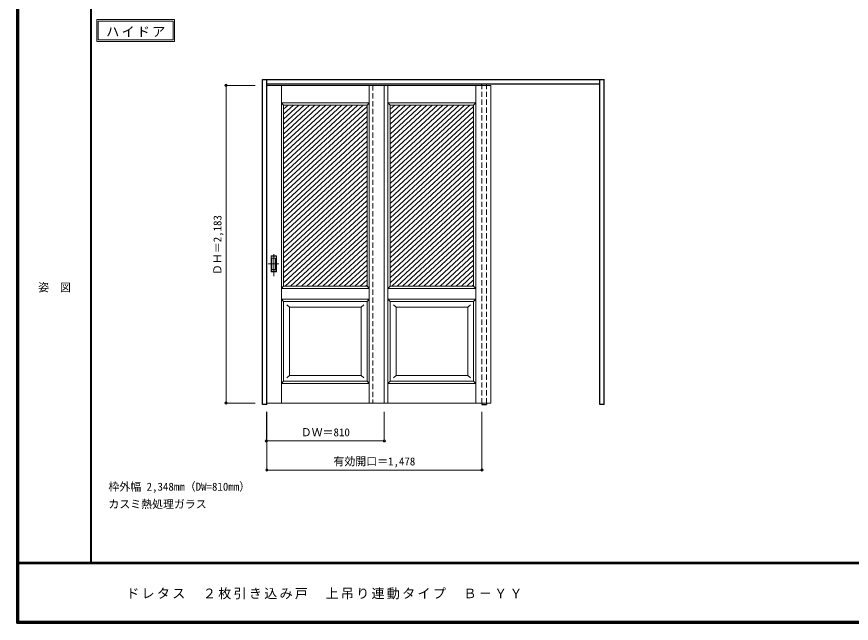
# Model space of a CAD drawing. Units: millimetres, scale not verified. Extents: x -6000 to 5700, y -4307 to 4175.
# Drawn here: x -6000 to -267, y -4205 to -36 of the extents above; entities that cross this region are included whole.
import ezdxf
from ezdxf.enums import TextEntityAlignment as Align

# ---------------------------------------------------------------- set-up
doc = ezdxf.new("R2010")
doc.units = ezdxf.units.MM
doc.header["$LTSCALE"] = 30
doc.header["$PDMODE"] = 32
doc.header["$PDSIZE"] = 15
doc.linetypes.add('CHAIN1', pattern=[8, 5, -1, 1, -1])
doc.linetypes.add('DASHED1', pattern=[1.8, 1.2, -0.6])
for name, color, linetype, lineweight in [('0-2_扉', 7, 'Continuous', 18), ('0-4_枠', 3, 'Continuous', 25), ('0-6_引手SG', 7, 'Continuous', 18), ('0-A_文字', 7, 'Continuous', 18), ('0-B_寸法', 7, 'Continuous', 9), ('0-C_ハッチ', 4, 'Continuous', 9), ('F-1_枠', 6, 'Continuous', 40)]:
    doc.layers.add(name, color=color, linetype=linetype, lineweight=lineweight)
doc.layers.add('F-A_文字', color=7, linetype='Continuous')
doc.styles.add('ＭＳ ゴシック', font='')
doc.styles.get('ＭＳ ゴシック').set_extended_font_data('MS Gothic')

msp = doc.modelspace()

# ---------------------------------------------------------------- linework, layer by layer
at = {"layer": '0-2_扉', "color": 4, "linetype": 'DASHED1', "lineweight": 9}
for p, q in [((-4285, -507.75), (-4282, -507.75)), ((-4285, -2690.75), (-4285, -507.75)), ((-3553, -507.75), (-3553, -2690.75)), ((-4282, -2690.75), (-4285, -2690.75))]:
    msp.add_line(p, q, dxfattribs=at)
at = {"layer": '0-2_扉'}
for p, q in [((-3475, -507.75), (-4282, -507.75)), ((-4181.5, -2690.75), (-4181.5, -507.75)), ((-3578.5, -2690.75), (-3578.5, -507.75)), ((-2743, -507.75), (-3550, -507.75)), ((-3475, -507.75), (-3475, -2690.75)), ((-3449.5, -2690.75), (-3449.5, -507.75)), ((-2846.5, -2690.75), (-2846.5, -507.75)), ((-2743, -507.75), (-2743, -2690.75)), ((-3578.5, -627.75), (-3593.5, -642.75)), ((-2846.5, -627.75), (-2861.5, -642.75)), ((-3593.5, -642.75), (-4166.5, -642.75)), ((-4166.5, -1887.75), (-4166.5, -642.75)), ((-3593.5, -1887.75), (-3593.5, -642.75)), ((-2861.5, -642.75), (-3434.5, -642.75)), ((-3434.5, -1887.75), (-3434.5, -642.75)), ((-2861.5, -1887.75), (-2861.5, -642.75)), ((-3593.69, -825.75), (-3593.5, -825.75)), ((-2861.69, -825.75), (-2861.5, -825.75)), ((-4166.5, -1887.75), (-3593.5, -1887.75)), ((-3578.5, -1902.75), (-3593.5, -1887.75)), ((-3434.5, -1887.75), (-2861.5, -1887.75)), ((-2846.5, -1902.75), (-2861.5, -1887.75)), ((-3578.5, -1977.75), (-4181.5, -1977.75)), ((-4166.5, -2540.75), (-4166.5, -1992.75)), ((-3578.5, -1977.75), (-3593.5, -1992.75)), ((-3593.5, -2540.75), (-3593.5, -1992.75)), ((-2846.5, -1977.75), (-3449.5, -1977.75)), ((-3434.5, -2540.75), (-3434.5, -1992.75)), ((-2846.5, -1977.75), (-2861.5, -1992.75)), ((-2861.5, -2540.75), (-2861.5, -1992.75)), ((-4126.5, -2032.75), (-4144.18, -2015.07)), ((-4126.5, -2032.75), (-3633.5, -2032.75)), ((-4126.5, -2032.75), (-4126.5, -2500.75)), ((-3633.54, -2032.75), (-3615.86, -2015.07)), ((-3633.5, -2500.75), (-3633.5, -2032.75)), ((-3394.5, -2032.75), (-3412.18, -2015.07)), ((-3394.5, -2032.75), (-2901.5, -2032.75)), ((-3394.5, -2032.75), (-3394.5, -2500.75)), ((-2901.54, -2032.75), (-2883.86, -2015.07)), ((-2901.5, -2500.75), (-2901.5, -2032.75)), ((-4126.5, -2500.75), (-4144.18, -2518.43)), ((-4126.5, -2500.75), (-3633.5, -2500.75)), ((-3633.5, -2500.75), (-3633.5, -2499.32)), ((-3633.5, -2500.75), (-3615.82, -2518.43)), ((-3394.5, -2500.75), (-3412.18, -2518.43)), ((-3394.5, -2500.75), (-2901.5, -2500.75)), ((-2901.5, -2500.75), (-2901.5, -2499.32)), ((-2901.5, -2500.75), (-2883.82, -2518.43)), ((-3578.5, -2555.75), (-4181.5, -2555.75)), ((-3593.5, -2540.75), (-3578.5, -2555.75)), ((-2846.5, -2555.75), (-3449.5, -2555.75)), ((-2861.5, -2540.75), (-2846.5, -2555.75)), ((-3475, -2690.75), (-4282, -2690.75)), ((-2743, -2690.75), (-3550, -2690.75))]:
    msp.add_line(p, q, dxfattribs=at)
for points in [[(-3578.5, -627.75), (-4181.5, -627.75), (-4166.5, -642.75)], [(-2846.5, -627.75), (-3449.5, -627.75), (-3434.5, -642.75)], [(-4166.5, -1887.75), (-4181.5, -1902.75), (-3578.5, -1902.75)], [(-3434.5, -1887.75), (-3449.5, -1902.75), (-2846.5, -1902.75)], [(-3593.5, -1992.75), (-4166.5, -1992.75), (-4181.5, -1977.75)], [(-2861.5, -1992.75), (-3434.5, -1992.75), (-3449.5, -1977.75)], [(-3593.5, -2540.75), (-4166.5, -2540.75), (-4181.5, -2555.75)], [(-2861.5, -2540.75), (-3434.5, -2540.75), (-3449.5, -2555.75)]]:
    msp.add_lwpolyline(points, dxfattribs=at)
at = {"layer": '0-4_枠'}
for p, q in [((-4312, -2701.25), (-4312, -466.25)), ((-4312, -466.25), (-1964, -466.25)), ((-4282, -2701.25), (-4282, -466.25)), ((-4282, -496.25), (-1994, -496.25)), ((-1994, -2701.25), (-1994, -466.25)), ((-1964, -2701.25), (-1964, -466.25)), ((-2804, -2690.75), (-2804, -2701.25)), ((-2774, -2690.75), (-2774, -2701.25)), ((-4282, -2701.25), (-4312, -2701.25)), ((-2804, -2701.25), (-2774, -2701.25)), ((-1964, -2701.25), (-1994, -2701.25))]:
    msp.add_line(p, q, dxfattribs=at)
at = {"layer": '0-4_枠', "color": 4, "linetype": 'DASHED1', "lineweight": 9}
for p, q in [((-2804, -2693.25), (-2804, -496.25)), ((-2774, -2693.25), (-2774, -496.25))]:
    msp.add_line(p, q, dxfattribs=at)
at = {"layer": '0-6_引手SG', "linetype": 'CHAIN1'}
for p, q in [((-4234, -1818.48), (-4234, -1647.63)), ((-4272.07, -1733.25), (-4199.56, -1733.25))]:
    msp.add_line(p, q, dxfattribs=at)
at = {"layer": '0-6_引手SG'}
for p, q in [((-4253, -1678.25), (-4215, -1678.25)), ((-4253, -1788.25), (-4253, -1678.25)), ((-4246.5, -1694.25), (-4221.5, -1694.25)), ((-4246.5, -1772.25), (-4246.5, -1694.25)), ((-4221.5, -1772.25), (-4221.5, -1694.25)), ((-4215, -1788.25), (-4215, -1678.25)), ((-4246.5, -1772.25), (-4221.5, -1772.25)), ((-4253, -1788.25), (-4215, -1788.25))]:
    msp.add_line(p, q, dxfattribs=at)
at = {"layer": '0-6_引手SG', "linetype": 'DASHED1'}
for p, q in [((-4218, -1784.25), (-4218, -1682.25)), ((-4250, -1784.25), (-4218, -1784.25))]:
    msp.add_line(p, q, dxfattribs=at)
msp.add_lwpolyline([(-4250, -1784.25), (-4250, -1682.25), (-4218, -1682.25)], dxfattribs=at)
at = {"layer": '0-A_文字'}
for p, q in [((-5450, -55.5), (-5450, -205.5)), ((-5440, -65.5), (-4925.67, -65.5)), ((-4925.67, -65.5), (-4925.67, -195.5)), ((-5450, -205.5), (-4915.67, -205.5))]:
    msp.add_line(p, q, dxfattribs=at)
for points in [[(-5450, -55.5), (-4915.67, -55.5), (-4915.67, -205.5)], [(-5440, -65.5), (-5440, -195.5), (-4925.67, -195.5)]]:
    msp.add_lwpolyline(points, dxfattribs=at)
at = {"layer": '0-B_寸法', "color": 4}
for p, q in [((-4562, -507.75), (-4362, -507.75)), ((-4562, -507.75), (-4562, -2690.75)), ((-4562, -2690.75), (-4362, -2690.75)), ((-4285, -2951.25), (-4285, -2751.25)), ((-4282, -3151.25), (-4282, -2751.25)), ((-3475, -2951.25), (-3475, -2751.25)), ((-2804, -3151.25), (-2804, -2751.25)), ((-3475, -2951.25), (-4285, -2951.25)), ((-4282, -3151.25), (-2804, -3151.25))]:
    msp.add_line(p, q, dxfattribs=at)
at = {"layer": '0-B_寸法'}
for p in [(-4562, -507.75), (-4562, -2690.75), (-4285, -2951.25), (-3475, -2951.25), (-4282, -3151.25), (-2804, -3151.25)]:
    msp.add_point(p, dxfattribs=at)
at = {"layer": '0-C_ハッチ'}
for p, q in [((-4098.36, -642.75), (-4166.5, -705.85)), ((-4061.56, -642.75), (-4166.5, -739.92)), ((-4024.76, -642.75), (-4166.5, -773.99)), ((-3987.97, -642.75), (-4166.5, -808.06)), ((-4135.15, -642.75), (-4166.5, -671.78)), ((-3951.17, -642.75), (-4166.5, -842.13)), ((-3914.37, -642.75), (-4166.5, -876.2)), ((-3877.58, -642.75), (-4166.5, -910.27)), ((-3840.78, -642.75), (-4166.5, -944.34)), ((-3803.98, -642.75), (-4166.5, -978.42)), ((-3767.19, -642.75), (-4166.5, -1012.49)), ((-3730.39, -642.75), (-4166.5, -1046.56)), ((-3693.59, -642.75), (-4166.5, -1080.63)), ((-3656.79, -642.75), (-4166.5, -1114.7)), ((-3620, -642.75), (-4166.5, -1148.77)), ((-3593.5, -652.29), (-4166.5, -1182.84)), ((-3593.5, -686.36), (-4166.5, -1216.91)), ((-3366.36, -642.75), (-3434.5, -705.85)), ((-3329.56, -642.75), (-3434.5, -739.92)), ((-3292.76, -642.75), (-3434.5, -773.99)), ((-3255.97, -642.75), (-3434.5, -808.06)), ((-3403.15, -642.75), (-3434.5, -671.78)), ((-3219.17, -642.75), (-3434.5, -842.13)), ((-3182.37, -642.75), (-3434.5, -876.2)), ((-3145.58, -642.75), (-3434.5, -910.27)), ((-3108.78, -642.75), (-3434.5, -944.34)), ((-3071.98, -642.75), (-3434.5, -978.42)), ((-3035.19, -642.75), (-3434.5, -1012.49)), ((-2998.39, -642.75), (-3434.5, -1046.56)), ((-2961.59, -642.75), (-3434.5, -1080.63)), ((-2924.79, -642.75), (-3434.5, -1114.7)), ((-2888, -642.75), (-3434.5, -1148.77)), ((-2861.5, -652.29), (-3434.5, -1182.84)), ((-2861.5, -686.36), (-3434.5, -1216.91)), ((-3593.5, -720.43), (-4166.5, -1250.98)), ((-2861.5, -720.43), (-3434.5, -1250.98)), ((-3593.5, -754.5), (-4166.5, -1285.05)), ((-3593.5, -788.57), (-4166.5, -1319.13)), ((-2861.5, -754.5), (-3434.5, -1285.05)), ((-2861.5, -788.57), (-3434.5, -1319.13)), ((-3593.5, -822.64), (-4166.5, -1353.2)), ((-3593.5, -856.71), (-4166.5, -1387.27)), ((-2861.5, -822.64), (-3434.5, -1353.2)), ((-2861.5, -856.71), (-3434.5, -1387.27)), ((-3593.5, -890.78), (-4166.5, -1421.34)), ((-2861.5, -890.78), (-3434.5, -1421.34)), ((-3593.5, -924.85), (-4166.5, -1455.41)), ((-3593.5, -958.93), (-4166.5, -1489.48)), ((-2861.5, -924.85), (-3434.5, -1455.41)), ((-2861.5, -958.93), (-3434.5, -1489.48)), ((-3593.5, -993), (-4166.5, -1523.55)), ((-3593.5, -1027.07), (-4166.5, -1557.62)), ((-2861.5, -993), (-3434.5, -1523.55)), ((-2861.5, -1027.07), (-3434.5, -1557.62)), ((-3593.5, -1061.14), (-4166.5, -1591.69)), ((-2861.5, -1061.14), (-3434.5, -1591.69)), ((-3593.5, -1095.21), (-4166.5, -1625.77)), ((-3593.5, -1129.28), (-4166.5, -1659.84)), ((-2861.5, -1095.21), (-3434.5, -1625.77)), ((-2861.5, -1129.28), (-3434.5, -1659.84)), ((-3593.5, -1163.35), (-4166.5, -1693.91)), ((-3593.5, -1197.42), (-4166.5, -1727.98)), ((-2861.5, -1163.35), (-3434.5, -1693.91)), ((-2861.5, -1197.42), (-3434.5, -1727.98)), ((-3593.5, -1231.49), (-4166.5, -1762.05)), ((-2861.5, -1231.49), (-3434.5, -1762.05)), ((-3593.5, -1265.57), (-4166.5, -1796.12)), ((-3593.5, -1299.64), (-4166.5, -1830.19)), ((-2861.5, -1265.57), (-3434.5, -1796.12)), ((-2861.5, -1299.64), (-3434.5, -1830.19)), ((-3593.5, -1333.71), (-4166.5, -1864.26)), ((-3593.5, -1367.78), (-4155.07, -1887.75)), ((-2861.5, -1333.71), (-3434.5, -1864.26)), ((-2861.5, -1367.78), (-3423.07, -1887.75)), ((-3593.5, -1401.85), (-4118.27, -1887.75)), ((-2861.5, -1401.85), (-3386.27, -1887.75)), ((-3593.5, -1435.92), (-4081.48, -1887.75)), ((-3593.5, -1469.99), (-4044.68, -1887.75)), ((-2861.5, -1435.92), (-3349.48, -1887.75)), ((-2861.5, -1469.99), (-3312.68, -1887.75)), ((-3593.5, -1504.06), (-4007.88, -1887.75)), ((-3593.5, -1538.13), (-3971.09, -1887.75)), ((-2861.5, -1504.06), (-3275.88, -1887.75)), ((-2861.5, -1538.13), (-3239.09, -1887.75)), ((-3593.5, -1572.2), (-3934.29, -1887.75)), ((-2861.5, -1572.2), (-3202.29, -1887.75)), ((-3593.5, -1606.28), (-3897.49, -1887.75)), ((-3593.5, -1640.35), (-3860.7, -1887.75)), ((-2861.5, -1606.28), (-3165.49, -1887.75)), ((-2861.5, -1640.35), (-3128.7, -1887.75)), ((-3593.5, -1674.42), (-3823.9, -1887.75)), ((-3593.5, -1708.49), (-3787.1, -1887.75)), ((-2861.5, -1674.42), (-3091.9, -1887.75)), ((-2861.5, -1708.49), (-3055.1, -1887.75)), ((-3593.5, -1742.56), (-3750.31, -1887.75)), ((-3593.5, -1776.63), (-3713.51, -1887.75)), ((-2861.5, -1742.56), (-3018.31, -1887.75)), ((-2861.5, -1776.63), (-2981.51, -1887.75)), ((-3593.5, -1810.7), (-3676.71, -1887.75)), ((-2861.5, -1810.7), (-2944.71, -1887.75)), ((-3593.5, -1844.77), (-3639.92, -1887.75)), ((-3593.5, -1878.84), (-3603.12, -1887.75)), ((-2861.5, -1844.77), (-2907.92, -1887.75)), ((-2861.5, -1878.84), (-2871.12, -1887.75))]:
    msp.add_line(p, q, dxfattribs=at)
at = {"layer": 'F-1_枠'}
for p, q in [((-6000, 4175), (-6000, -4205)), ((-5995, 4175), (-5995, -4205)), ((-5990, 4175), (-5990, -4205)), ((-5490, 4175), (-5490, -3790)), ((5700, -3790), (-6000, -3790)), ((5700, -3795), (-6000, -3795)), ((5700, -4195), (-6000, -4195)), ((5700, -4200), (-6000, -4200)), ((5700, -4205), (-6000, -4205))]:
    msp.add_line(p, q, dxfattribs=at)

# ---------------------------------------------------------------- texts
at = {"layer": '0-A_文字', "style": 'ＭＳ ゴシック'}
for s, p in [('枠外幅 2,348mm（DW=810mm）', (-5370, -3310)), ('カスミ熱処理ガラス', (-5370, -3430))]:
    msp.add_text(s, height=54.99, dxfattribs=at).set_placement(p, align=Align.BOTTOM_LEFT)
at = {"layer": '0-A_文字', "insert": (-5385.34, -175.5), "char_height": 65.98, "attachment_point": 7, "style": 'ＭＳ ゴシック'}
msp.add_mtext('\\T1.17;ハイドア', dxfattribs=at)
at = {"layer": '0-B_寸法', "style": 'ＭＳ ゴシック'}
msp.add_text('ＤＨ＝2,183', height=54.99, rotation=90, dxfattribs=at).set_placement((-4577, -1811.25), align=Align.BOTTOM_LEFT)
for s, p in [('ＤＷ＝810', (-4048.75, -2936.25)), ('有効開口＝1,478', (-3824.25, -3136.25))]:
    msp.add_text(s, height=54.99, dxfattribs=at).set_placement(p, align=Align.BOTTOM_LEFT)
at = {"layer": 'F-A_文字', "style": 'ＭＳ ゴシック'}
msp.add_text('姿\u3000図', height=54.99, dxfattribs=at).set_placement((-5852.5, -1940.25), align=Align.BOTTOM_LEFT)
at = {"layer": 'F-A_文字', "insert": (-5247.55, -4040), "char_height": 65.98, "attachment_point": 7, "style": 'ＭＳ ゴシック'}
msp.add_mtext('\\T1.17;ドレタス\u3000２枚引き込み戸\u3000上吊り連動タイプ\u3000Ｂ－ＹＹ', dxfattribs=at)

doc.saveas('drawing.dxf')
